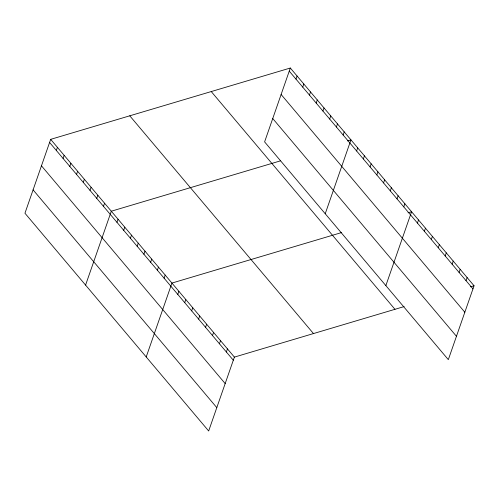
<?xml version="1.0" encoding="UTF-8"?>
<svg xmlns="http://www.w3.org/2000/svg" width="499" height="499" viewBox="0 0 499 499"><rect width="100%" height="100%" fill="white"/><g stroke="black" fill="none" stroke-linecap="round" stroke-linejoin="round"><path stroke-width="0.75" d="M290.331 68.014L264.607 141.891L448.327 359.648L474.05 285.771L290.331 68.014L50.673 139.352L24.95 213.229L208.669 430.986L234.393 357.109L404.146 306.579M56.331 150.455L57.41 147.336M63.067 158.439L64.146 155.32M69.804 166.423L70.883 163.31M76.54 174.407L77.619 171.294M83.277 182.391L84.356 179.278M90.007 190.375L91.092 187.262M96.744 198.359L97.829 195.246M103.48 206.343L104.565 203.23M85.578 285.091L111.302 211.214L280.344 160.89M116.953 222.311L118.038 219.198M123.69 230.295L124.775 227.182M130.426 238.279L131.511 235.166M137.163 246.263L138.248 243.15M143.899 254.247L144.984 251.134M150.636 262.237L151.721 259.118M157.372 270.221L158.457 267.102M164.109 278.205L165.194 275.086M146.207 356.947L171.93 283.076L341.678 232.54M177.787 294.416L178.873 291.297M184.73 302.637L185.809 299.525M191.666 310.865L192.751 307.752M198.608 319.092L199.694 315.979M205.551 327.319L206.636 324.207M295.982 79.11L297.067 75.998M212.487 335.546L213.572 332.434M302.718 87.094L303.804 83.982M219.429 343.774L220.514 340.661M309.455 95.078L310.54 91.966M226.371 352.001L227.457 348.882M316.191 103.062L317.277 99.95M322.928 111.046L324.013 107.934M329.664 119.03L330.75 115.918M336.401 127.02L337.486 123.902M343.137 135.004L344.223 131.886M325.229 213.747L350.959 139.87L347.429 140.924M356.61 150.972L357.696 147.86M363.347 158.956L364.432 155.844M370.083 166.94L371.169 163.828M376.82 174.924L377.905 171.812M383.556 182.908L384.642 179.796M390.293 190.892L391.378 187.78M397.029 198.876L398.115 195.764M403.766 206.86L404.851 203.748M385.858 285.609L411.588 211.732L408.057 212.786M417.445 223.072L418.524 219.959M424.381 231.299L425.466 228.186M431.323 239.526L432.408 236.414M438.265 247.754L439.345 244.635M445.202 255.981L446.287 252.862M452.144 264.202L453.229 261.089M459.086 272.429L460.172 269.317M466.022 280.656L467.108 277.544M470.52 286.819L474.05 285.771M289.245 71.126L472.965 288.884M281.118 94.479L464.831 312.237M272.735 118.537L456.454 336.295M211.245 91.554L394.965 309.311M129.765 115.812L313.478 333.569M50.673 139.352L234.393 357.109M49.594 142.471L233.314 360.222M41.461 165.818L225.18 383.575M33.084 189.876L216.803 407.633"/></g></svg>
